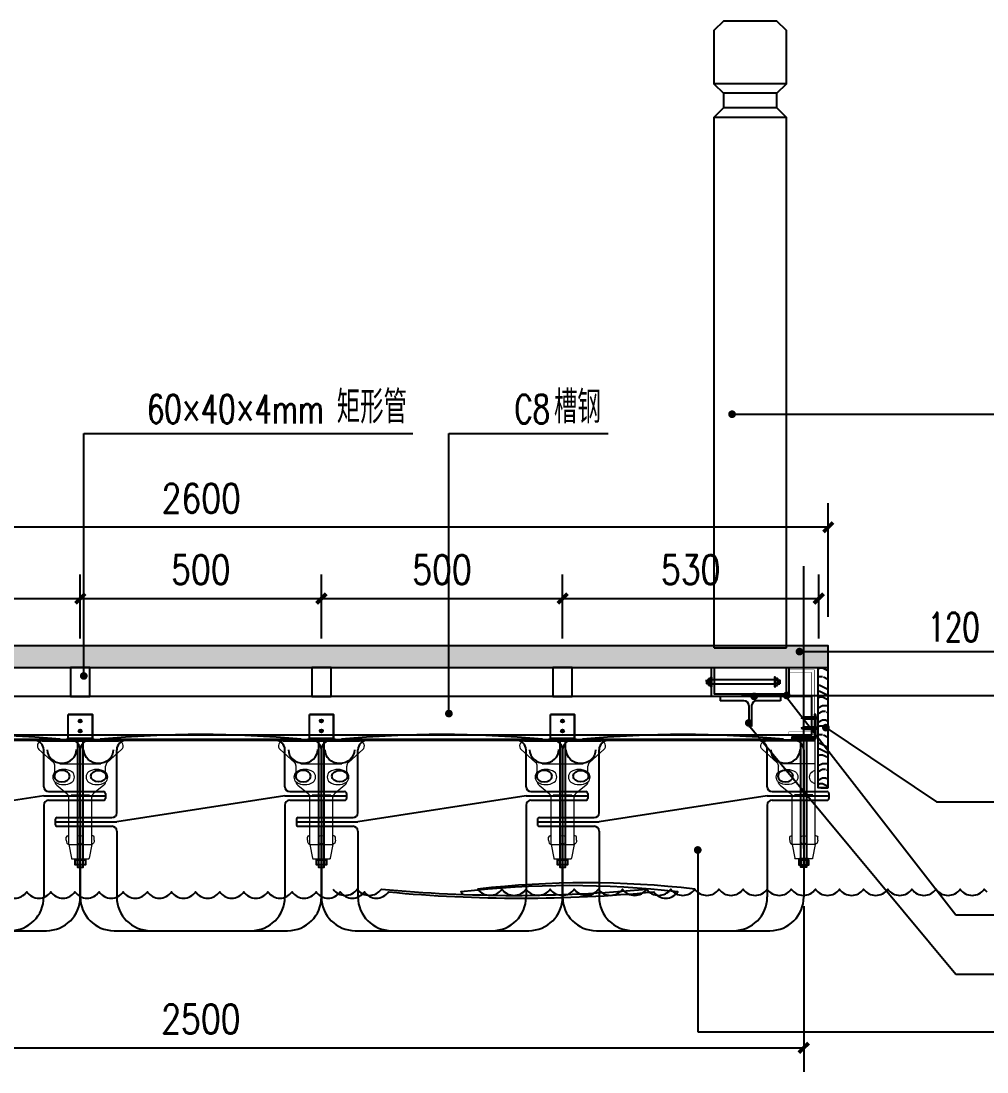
# Model space of a CAD drawing. Header units: millimetres. Extents: x -1822632 to -1305911, y 1206448 to 1536160.
# Drawn here: x -1790110 to -1788108, y 1218084 to 1220264 of the extents above; entities that cross this region are included whole.
import ezdxf

# ---------------------------------------------------------------- set-up
doc = ezdxf.new("R2010")
doc.units = ezdxf.units.MM
doc.header["$LTSCALE"] = 1000
doc.linetypes.add('DASHED', pattern=[19.05, 12.7, -6.35])
doc.layers.get('0').update_dxf_attribs({"linetype": 'CONTINUOUS'})
doc.layers.get('DEFPOINTS').update_dxf_attribs({"linetype": 'CONTINUOUS'})
for name, color, linetype in [('3', 3, 'CONTINUOUS'), ('7', 7, 'CONTINUOUS'), ('DIM_LEAD', 3, 'CONTINUOUS'), ('FT', 252, 'CONTINUOUS'), ('PUB_DIM', 3, 'CONTINUOUS'), ('塑木板', 32, 'CONTINUOUS'), ('木板', 42, 'CONTINUOUS'), ('短销钉', 253, 'CONTINUOUS'), ('螺栓', 146, 'CONTINUOUS'), ('钢架', 90, 'CONTINUOUS')]:
    doc.layers.add(name, color=color, linetype=linetype)
doc.styles.add('_TCH_DIM', font='SIMPLEX.shx', dxfattribs={"width": 0.7, "bigfont": 'GBCBIG.shx'})
doc.styles.add('dim_font', font='SIMPLEX.shx', dxfattribs={"width": 0.8})
doc.dimstyles.new('DIMN20', dxfattribs={"dimscale": 0.2, "dimtxt": 300, "dimasz": 100, "dimexe": 250, "dimexo": 300, "dimgap": 150, "dimtad": 1, "dimdec": 0, "dimzin": 0, "dimdsep": 46, "dimtxsty": 'dim_font', "dimblk": 'ARCHTICK', "dimcen": 0.09, "dimclrd": 1, "dimclre": 1, "dimclrt": 2, "dimazin": 2, "dimtfac": 1, "dimtdec": 0, "dimtix": 1, "dimtmove": 2, "dimatfit": 3, "dimldrblk": 'ARCHTICK', "dimfxl": 1, "dimtolj": 1, "dimtzin": 0, "dimarcsym": 0})

# ---------------------------------------------------------------- blocks, each defined once
blk = doc.blocks.new('短销固定铁件')
at = {"layer": '塑木板', "color": 156}
blk.add_lwpolyline([(-26.5, 47), (-23.5, 47), (-23.5, 0), (23.5, 0), (23.5, -3), (-26.5, -3)], close=True, dxfattribs=at)
at = {"layer": '螺栓', "color": 156}
blk.add_lwpolyline([(-7.5, -3), (-7.5, -270), (4.5, -270), (4.5, -3)], dxfattribs=at)
for points in [[(-12, -255), (9, -255), (9, -265), (-12, -265)], [(-10.5, -253), (7.5, -253), (7.5, -255), (-10.5, -255)], [(-7, -255), (4, -255), (4, -265), (-7, -265)]]:
    blk.add_lwpolyline(points, close=True, dxfattribs=at)
blk = doc.blocks.new('ft')
at = {"layer": 'FT'}
for p, q in [((-230, 395), (230, 395)), ((-208.5, 397), (208.2, 397)), ((-208.5, 397), (-208.5, 395)), ((208.2, 397), (208.2, 395)), ((-250, 234.5), (-250, 375)), ((-174.3, 244.5), (-174.3, 375)), ((174.3, 298.5), (174.3, 375)), ((250, 375), (250, 288.5)), ((184.3, 288.5), (298.1, 288.5)), ((174.3, 279.5), (-174.3, 225.5)), ((174.3, 279.5), (302.1, 279.5)), ((184.3, 270.5), (298.1, 270.5)), ((250, 270.5), (250, 70)), ((174.3, 260.5), (174.3, 70)), ((-302, 225.5), (-174.3, 225.5)), ((-298, 234.5), (-184.3, 234.5)), ((-298, 216.5), (-184.3, 216.5)), ((-250, 70), (-250, 216.5)), ((-174.3, 206.5), (-174.3, 70)), ((-180, 0), (180, 0))]:
    blk.add_line(p, q, dxfattribs=at)
at = {"layer": 'FT', "ltscale": 0.5}
for p, q in [((302.1, 284.5), (302.1, 274.5)), ((-302, 230.5), (-302, 220.5))]:
    blk.add_line(p, q, dxfattribs=at)
at = {"layer": 'FT'}
for centre, radius, start, end in [((-230, 375), 20, 90, 180), ((-0.2, -1768.5), 2175.5, 84.5043, 95.4957), ((-154.3, 375), 20, 90, 180), ((154.3, 375), 20, 0, 90), ((230, 375), 20, 0, 90), ((184.3, 298.5), 10, 180, 270), ((184.3, 260.5), 10, 90, 180), ((298.1, 274.5), 4, 270, 0), ((-184.3, 244.5), 10, 270, 0), ((-298, 220.5), 4, 180, 270), ((-184.3, 206.5), 10, 0, 90), ((-180, 70), 70, 180, 270), ((-104.3, 70), 70, 180, 270), ((104.3, 70), 70, 270, 0), ((180, 70), 70, 270, 0)]:
    blk.add_arc(centre, radius, start, end, dxfattribs=at)
at = {"layer": 'FT', "ltscale": 0.5}
for centre, start, end in [((298.1, 284.5), 0, 90), ((-298, 230.5), 90, 180)]:
    blk.add_arc(centre, 4, start, end, dxfattribs=at)
at = {"layer": 'FT', "extrusion": (0, 0, -1)}
blk.add_ellipse((-212.1, 375), major_axis=(-30.4, 0), ratio=0.921809, start_param=3.141593, end_param=6.283185, dxfattribs=at)
at = {"layer": 'FT'}
blk.add_ellipse((211.9, 375.4), major_axis=(30.4, 0.1), ratio=0.921809, start_param=3.141593, end_param=6.283185, dxfattribs=at)
blk.add_ellipse((-212.1, 320.5), major_axis=(-16, 0), ratio=0.75, dxfattribs=at)
at = {"layer": 'FT', "extrusion": (0, 0, -1)}
blk.add_ellipse((212.1, 320.5), major_axis=(16, 0), ratio=0.75, dxfattribs=at)
blk = doc.blocks.new('半销钉')
at = {"layer": '短销钉', "lineweight": 13}
for p, q in [((0, -218.3), (0, 0)), ((0, -1.8), (101.5, -1.8)), ((0, -3.8), (103, -3.8)), ((109.7, -21.2), (79.8, -48.1)), ((101.5, -3.8), (101.5, -1.8)), ((0, -51.1), (66.5, -51.1)), ((76.5, -68.2), (76.5, -55.6)), ((72.8, -95.4), (51.7, -112.5)), ((4.8, -115.5), (43.2, -115.5)), ((48, -218.3), (48, -120.3)), ((-5, -209.4), (-5, -203.3)), ((-2, -200.3), (0, -200.3)), ((18, -209.3), (18, -204)), ((30, -209.3), (30, -204)), ((50, -200.3), (48, -200.3)), ((53, -209.4), (53, -203.3)), ((0, -218.3), (48, -218.3)), ((0, -218.3), (5.6, -246.3)), ((48, -218.3), (42.4, -246.3)), ((8, -248.3), (40, -248.3))]:
    blk.add_line(p, q, dxfattribs=at)
at = {"layer": '短销钉', "lineweight": 13, "ltscale": 0.1}
for p, q in [((5.6, -246.3), (6, -248.3)), ((6, -248.3), (8, -248.3)), ((40, -248.3), (42, -248.3)), ((42.4, -246.3), (42, -248.3))]:
    blk.add_line(p, q, dxfattribs=at)
at = {"layer": '短销钉', "lineweight": 13}
for centre, radius, start, end in [((24, -1502.4), 1502.6, 87.0435, 90.9152), ((103, -13.8), 10, 311.9991, 90), ((-10.5, -93.8), 31.4, 56.4166, 70.4003), ((58.5, -93.8), 31.3, 57.1287, 123.6019), ((86.5, -55.6), 10, 131.9991, 180), ((-1.5, -78.3), 13.5, 308.3696, 51.9011), ((49.5, -78.3), 13.5, 128.0989, 231.6304), ((67.5, -78.3), 13.5, 309, 53.4343), ((-10.5, -62.7), 31.4, 289.4998, 303.5569), ((58.5, -62.7), 31.4, 236.4385, 303.8665), ((66.5, -87.7), 10, 309, 355.8521), ((58, -120.3), 10, 129, 180), ((-2, -203.3), 3, 90, 180), ((21, -204), 3, 115.3769, 180), ((24, -210.3), 10, 64.6231, 115.3769), ((27, -204), 3, 0, 64.6231), ((50, -203.3), 3, 0, 90), ((8, -245.8), 2.5, 191.3099, 270), ((40, -245.8), 2.5, 270, 348.6901)]:
    blk.add_arc(centre, radius, start, end, dxfattribs=at)
for centre, major_axis, start_param, end_param in [((1, -209.4), (0, -9), 4.712389, 6.115737), ((24, -209.3), (0, 9), 1.570796, 4.712389)]:
    blk.add_ellipse(centre, major_axis=major_axis, ratio=0.666667, start_param=start_param, end_param=end_param, dxfattribs=at)
at = {"layer": '短销钉', "lineweight": 13, "extrusion": (0, 0, -1)}
blk.add_ellipse((47, -209.4), major_axis=(0, -9), ratio=0.666667, start_param=4.712389, end_param=6.115737, dxfattribs=at)
blk = doc.blocks.new('dxd')
at = {"layer": '短销钉', "lineweight": 13}
for p, q in [((-79, 244.5), (79, 244.5)), ((-77.5, 244.5), (-77.5, 246.5)), ((-77.5, 246.5), (77.5, 246.5)), ((77.5, 244.5), (77.5, 246.5)), ((-85.7, 227.1), (-55.8, 200.2)), ((85.7, 227.1), (55.8, 200.2)), ((-42.5, 197.2), (42.5, 197.2)), ((-52.5, 180.1), (-52.5, 192.7)), ((52.5, 180.1), (52.5, 192.7)), ((-48.8, 152.9), (-27.7, 135.8)), ((48.8, 152.9), (27.7, 135.8)), ((-19.2, 132.8), (19.2, 132.8)), ((-24, 30), (-24, 128)), ((24, 30), (24, 128)), ((-29, 38.9), (-29, 45)), ((-26, 48), (-24, 48)), ((-6, 39), (-6, 44.3)), ((6, 39), (6, 44.3)), ((26, 48), (24, 48)), ((29, 38.9), (29, 45)), ((-24, 30), (24, 30)), ((-24, 30), (-18.4, 2)), ((24, 30), (18.4, 2)), ((-16, 0), (16, 0))]:
    blk.add_line(p, q, dxfattribs=at)
at = {"layer": '短销钉', "lineweight": 13, "ltscale": 0.1}
for p, q in [((-18.4, 2), (-18, 0)), ((-18, 0), (-16, 0)), ((16, 0), (18, 0)), ((18.4, 2), (18, 0))]:
    blk.add_line(p, q, dxfattribs=at)
at = {"layer": '短销钉', "lineweight": 13}
for centre, radius, start, end in [((-79, 234.5), 10, 90, 228.0009), ((0, -1254.1), 1502.6, 87.0435, 92.9565), ((79, 234.5), 10, 311.9991, 90), ((-62.5, 192.7), 10, 0, 48.0009), ((62.5, 192.7), 10, 131.9991, 180), ((-43.5, 170), 13.5, 126.5657, 231), ((-34.5, 154.5), 31.4, 56.4166, 122.8531), ((-25.5, 170), 13.5, 308.3696, 51.9011), ((25.5, 170), 13.5, 128.0989, 231.6304), ((34.5, 154.5), 31.3, 57.1287, 123.6019), ((43.5, 170), 13.5, 309, 53.4343), ((-42.5, 160.6), 10, 184.1479, 231), ((-34.5, 185.6), 31.4, 236.1381, 303.5569), ((34.5, 185.6), 31.4, 236.4385, 303.8665), ((42.5, 160.6), 10, 309, 355.8521), ((-34, 128), 10, 0, 51), ((34, 128), 10, 129, 180), ((-26, 45), 3, 90, 180), ((-3, 44.3), 3, 115.3769, 180), ((0, 38), 10, 64.6231, 115.3769), ((3, 44.3), 3, 0, 64.6231), ((26, 45), 3, 0, 90), ((-16, 2.5), 2.5, 191.3099, 270), ((16, 2.5), 2.5, 270, 348.6901)]:
    blk.add_arc(centre, radius, start, end, dxfattribs=at)
for centre, major_axis, start_param, end_param in [((-23, 38.9), (0, -9), 4.712389, 6.115737), ((0, 39), (0, 9), 1.570796, 4.712389)]:
    blk.add_ellipse(centre, major_axis=major_axis, ratio=0.666667, start_param=start_param, end_param=end_param, dxfattribs=at)
at = {"layer": '短销钉', "lineweight": 13, "extrusion": (0, 0, -1)}
blk.add_ellipse((23, 38.9), major_axis=(0, -9), ratio=0.666667, start_param=4.712389, end_param=6.115737, dxfattribs=at)
blk = doc.blocks.new('短销固定件正视面')
at = {"layer": '塑木板', "color": 156}
blk.add_lwpolyline([(2149439.3, 351498.7), (2149442.3, 351498.7), (2149489.3, 351498.7), (2149489.3, 351451.7), (2149489.3, 351448.7), (2149439.3, 351448.7)], close=True, dxfattribs=at)
at = {"layer": '塑木板', "color": 5}
blk.add_lwpolyline([(2149489.3, 351448.7), (2149489.3, 351498.7), (2149439.3, 351498.7)], dxfattribs=at)
at = {"layer": '螺栓', "color": 156}
blk.add_lwpolyline([(2149458.3, 351448.7), (2149458.3, 351181.7), (2149470.3, 351181.7), (2149470.3, 351448.7)], dxfattribs=at)
for points in [[(2149455.3, 351198.7), (2149473.3, 351198.7), (2149473.3, 351196.7), (2149455.3, 351196.7)], [(2149453.8, 351196.7), (2149474.8, 351196.7), (2149474.8, 351186.7), (2149453.8, 351186.7)], [(2149458.8, 351196.7), (2149469.8, 351196.7), (2149469.8, 351186.7), (2149458.8, 351186.7)]]:
    blk.add_lwpolyline(points, close=True, dxfattribs=at)
blk = doc.blocks.new('自攻丝正面')
at = {"layer": '塑木板', "color": 0}
blk.add_lwpolyline([(2150142.5, 351486.6), (2150142.5, 351488.4), (2150141.5, 351488.4), (2150141.5, 351486.6), (2150139.7, 351486.6), (2150139.7, 351485.6), (2150141.5, 351485.6), (2150141.5, 351483.9), (2150142.5, 351483.9), (2150142.5, 351485.6), (2150144.3, 351485.6), (2150144.3, 351486.6)], close=True, dxfattribs=at)
blk.add_circle((2150142, 351486.1), 3.25, dxfattribs=at)
blk = doc.blocks.new('SS410 M5X40')
at = {"color": 5}
for p, q in [((2.5, -1.4), (-2.5, -2.2)), ((2.5, -1.4), (-2.5, -2.2)), ((2.5, -3.4), (-2.5, -4.2)), ((2.5, -3.4), (-2.5, -4.2)), ((2.5, -5.4), (-2.5, -6.2)), ((2.5, -5.4), (-2.5, -6.2)), ((2.5, -7.4), (-2.5, -8.2)), ((2.5, -7.4), (-2.5, -8.2)), ((2.5, -9.4), (-2.5, -10.2)), ((2.5, -9.4), (-2.5, -10.2)), ((2.5, -9.4), (-2.5, -10.2)), ((2.5, -9.4), (-2.5, -10.2)), ((2.5, -11.4), (-2.5, -12.2)), ((2.5, -11.4), (-2.5, -12.2)), ((2.5, -11.4), (-2.5, -12.2)), ((2.5, -11.4), (-2.5, -12.2)), ((2.5, -13.4), (-2.5, -14.2)), ((2.5, -13.4), (-2.5, -14.2)), ((2.5, -16.4), (-2.5, -17.2)), ((2.5, -16.4), (-2.5, -17.2)), ((2.5, -18.4), (-2.5, -19.2)), ((2.5, -18.4), (-2.5, -19.2)), ((2.5, -18.4), (-2.5, -19.2)), ((2.5, -18.4), (-2.5, -19.2)), ((2.5, -20.4), (-2.5, -21.2)), ((2.5, -20.4), (-2.5, -21.2)), ((2.5, -20.4), (-2.5, -21.2)), ((2.5, -20.4), (-2.5, -21.2)), ((-1.9, -22.5), (-1.9, -1)), ((-1.9, -1), (1.8, -1)), ((1.8, -1), (1.8, -22.5)), ((2.5, -22.4), (-2.5, -23.2)), ((2.5, -22.4), (-2.5, -23.2)), ((2.5, -22.4), (-2.5, -23.2)), ((0, -30), (-1.9, -22.5)), ((2, -24.5), (-1.9, -25.1)), ((1.5, -26.6), (-1.4, -27)), ((1, -28.6), (-0.9, -29)), ((1.8, -22.5), (0, -30))]:
    blk.add_line(p, q, dxfattribs=at)
blk.add_lwpolyline([(-3.2, 0), (-2.2, -1), (2.2, -1), (3.2, 0)], close=True, dxfattribs=at)
blk = doc.blocks.new('dassdasa')
at = {"layer": '3'}
for p, q in [((146020.4, 53325.5), (146019.6, 53333.5)), ((146021.3, 53332.7), (146021.9, 53326.2)), ((146023.6, 53325.5), (146022.8, 53333.5)), ((146024.3, 53333.1), (146028.3, 53333.1)), ((146166.9, 53333.1), (146162.9, 53333.1)), ((146167.6, 53325.5), (146168.4, 53333.5)), ((146169.9, 53332.7), (146169.3, 53326.2)), ((146170.8, 53325.5), (146171.6, 53333.5)), ((146024.3, 53325.9), (146028.3, 53325.9)), ((146166.9, 53325.9), (146162.9, 53325.9))]:
    blk.add_line(p, q, dxfattribs=at)
at = {"layer": '3', "linetype": 'DASHED', "ltscale": 0.1}
for p, q in [((146160.8, 53333.5), (146030.4, 53333.5)), ((146030.4, 53325.5), (146160.8, 53325.5))]:
    blk.add_line(p, q, dxfattribs=at)
at = {"layer": '3'}
for points in [[(146023.7, 53334.7, 0.219294), (146024.3, 53333.1, 0.173205), (146024.3, 53325.9, 0.102242), (146023.7, 53324.2)], [(146028.9, 53334.7, -0.219294), (146028.3, 53333.1, -0.173205), (146028.3, 53325.9, -0.102242), (146028.9, 53324.2)], [(146162.3, 53334.7, 0.219294), (146162.9, 53333.1, 0.173205), (146162.9, 53325.9, 0.102242), (146162.3, 53324.2)], [(146167.5, 53334.7, -0.219294), (146166.9, 53333.1, -0.173205), (146166.9, 53325.9, -0.102242), (146167.5, 53324.2)]]:
    blk.add_lwpolyline(points, format="xyb", dxfattribs=at)
at = {"layer": '7'}
for p, q in [((146019.6, 53333.5), (146021.3, 53332.7)), ((146019.6, 53333.5), (146019.6, 53325.8)), ((146021.9, 53326.2), (146020.4, 53325.5)), ((146021.3, 53332.7), (146022.8, 53333.5)), ((146023.6, 53325.5), (146021.9, 53326.2)), ((146022.8, 53333.5), (146023.7, 53333.1)), ((146023.7, 53324.1), (146023.7, 53334.9)), ((146024.4, 53336.7), (146028.2, 53336.7)), ((146166.8, 53336.7), (146163, 53336.7)), ((146167.5, 53324.1), (146167.5, 53334.9)), ((146168.4, 53333.5), (146167.5, 53333.1)), ((146167.6, 53325.5), (146169.3, 53326.2)), ((146169.9, 53332.7), (146168.4, 53333.5)), ((146169.3, 53326.2), (146170.8, 53325.5)), ((146171.6, 53333.5), (146169.9, 53332.7)), ((146171.6, 53333.5), (146171.6, 53325.8)), ((146020.4, 53325.5), (146019.6, 53325.8)), ((146023.7, 53325.5), (146023.6, 53325.5)), ((146028.2, 53322.3), (146024.4, 53322.3)), ((146163, 53322.3), (146166.8, 53322.3)), ((146167.5, 53325.5), (146167.6, 53325.5)), ((146170.8, 53325.5), (146171.6, 53325.8))]:
    blk.add_line(p, q, dxfattribs=at)
for points in [[(146030.4, 53319.5), (146028.9, 53319.5), (146028.9, 53339.5), (146030.4, 53339.5)], [(146160.8, 53319.5), (146162.3, 53319.5), (146162.3, 53339.5), (146160.8, 53339.5)]]:
    blk.add_lwpolyline(points, close=True, dxfattribs=at)
for centre, radius, start, end in [((146025.9, 53335), 2.23, 132.2556, 183.2846), ((146026.1, 53334.8), 2.77, 358.6679, 42.4916), ((146165.1, 53334.8), 2.77, 137.5084, 181.3321), ((146165.3, 53335), 2.23, 356.7154, 47.7444), ((146026.2, 53324), 2.46, 179.1931, 225.2523), ((146026.2, 53324.1), 2.67, 316.6266, 2.214), ((146165, 53324.1), 2.67, 177.786, 223.3734), ((146165, 53324), 2.46, 314.7477, 0.8069)]:
    blk.add_arc(centre, radius, start, end, dxfattribs=at)
blk = doc.blocks.new('_ARCHTICK')
at = {"color": 0, "linetype": 'ByBlock', "const_width": 0.4}
blk.add_lwpolyline([(-0.5, -0.5), (0.5, 0.5)], dxfattribs=at)
blk = doc.blocks.new('*D251')
at = {"layer": 'DEFPOINTS', "color": 0, "transparency": 16777216}
for p in [(-1789987.4, 1219066), (-1790487.4, 1218923), (-1789987.4, 1218923)]:
    blk.add_point(p, dxfattribs=at)
at = {"layer": 'PUB_DIM', "color": 1, "lineweight": -2, "transparency": 16777216}
for p, q in [((-1790487.4, 1218983), (-1790487.4, 1219116)), ((-1789987.4, 1218983), (-1789987.4, 1219116)), ((-1790487.4, 1219066), (-1789987.4, 1219066))]:
    blk.add_line(p, q, dxfattribs=at)
at = {"layer": 'PUB_DIM', "color": 1, "lineweight": -2, "transparency": 16777216, "xscale": 20, "yscale": 20, "zscale": 20, "rotation": 180}
blk.add_blockref('_ARCHTICK', (-1790487.4, 1219066), dxfattribs=at)
at = {"layer": 'PUB_DIM', "color": 1, "lineweight": -2, "transparency": 16777216, "xscale": 20, "yscale": 20, "zscale": 20}
blk.add_blockref('_ARCHTICK', (-1789987.4, 1219066), dxfattribs=at)
at = {"layer": 'PUB_DIM', "color": 2, "transparency": 16777216, "insert": (-1790237.4, 1219126), "char_height": 60, "attachment_point": 5, "style": 'dim_font'}
blk.add_mtext('\\A1;500', dxfattribs=at)
blk = doc.blocks.new('*D252')
at = {"layer": 'DEFPOINTS', "color": 0, "transparency": 16777216}
for p in [(-1789487.4, 1219066), (-1789987.4, 1218923), (-1789487.4, 1218923)]:
    blk.add_point(p, dxfattribs=at)
at = {"layer": 'PUB_DIM', "color": 1, "lineweight": -2, "transparency": 16777216}
for p, q in [((-1789987.4, 1218983), (-1789987.4, 1219116)), ((-1789487.4, 1218983), (-1789487.4, 1219116)), ((-1789987.4, 1219066), (-1789487.4, 1219066))]:
    blk.add_line(p, q, dxfattribs=at)
at = {"layer": 'PUB_DIM', "color": 1, "lineweight": -2, "transparency": 16777216, "xscale": 20, "yscale": 20, "zscale": 20, "rotation": 180}
blk.add_blockref('_ARCHTICK', (-1789987.4, 1219066), dxfattribs=at)
at = {"layer": 'PUB_DIM', "color": 1, "lineweight": -2, "transparency": 16777216, "xscale": 20, "yscale": 20, "zscale": 20}
blk.add_blockref('_ARCHTICK', (-1789487.4, 1219066), dxfattribs=at)
at = {"layer": 'PUB_DIM', "color": 2, "transparency": 16777216, "insert": (-1789737.4, 1219126), "char_height": 60, "attachment_point": 5, "style": 'dim_font'}
blk.add_mtext('\\A1;500', dxfattribs=at)
blk = doc.blocks.new('*D253')
at = {"layer": 'DEFPOINTS', "color": 0, "transparency": 16777216}
for p in [(-1788987.4, 1219066), (-1789487.4, 1218923), (-1788987.4, 1218923)]:
    blk.add_point(p, dxfattribs=at)
at = {"layer": 'PUB_DIM', "color": 1, "lineweight": -2, "transparency": 16777216}
for p, q in [((-1789487.4, 1218983), (-1789487.4, 1219116)), ((-1788987.4, 1218983), (-1788987.4, 1219116)), ((-1789487.4, 1219066), (-1788987.4, 1219066))]:
    blk.add_line(p, q, dxfattribs=at)
at = {"layer": 'PUB_DIM', "color": 1, "lineweight": -2, "transparency": 16777216, "xscale": 20, "yscale": 20, "zscale": 20, "rotation": 180}
blk.add_blockref('_ARCHTICK', (-1789487.4, 1219066), dxfattribs=at)
at = {"layer": 'PUB_DIM', "color": 1, "lineweight": -2, "transparency": 16777216, "xscale": 20, "yscale": 20, "zscale": 20}
blk.add_blockref('_ARCHTICK', (-1788987.4, 1219066), dxfattribs=at)
at = {"layer": 'PUB_DIM', "color": 2, "transparency": 16777216, "insert": (-1789237.4, 1219126), "char_height": 60, "attachment_point": 5, "style": 'dim_font'}
blk.add_mtext('\\A1;500', dxfattribs=at)
blk = doc.blocks.new('*D254')
at = {"layer": 'DEFPOINTS', "color": 0, "transparency": 16777216}
for p in [(-1788456.1, 1219066), (-1788987.4, 1218923), (-1788456.1, 1218923)]:
    blk.add_point(p, dxfattribs=at)
at = {"layer": 'PUB_DIM', "color": 1, "lineweight": -2, "transparency": 16777216}
for p, q in [((-1788987.4, 1218983), (-1788987.4, 1219116)), ((-1788456.1, 1218983), (-1788456.1, 1219116)), ((-1788987.4, 1219066), (-1788456.1, 1219066))]:
    blk.add_line(p, q, dxfattribs=at)
at = {"layer": 'PUB_DIM', "color": 1, "lineweight": -2, "transparency": 16777216, "xscale": 20, "yscale": 20, "zscale": 20, "rotation": 180}
blk.add_blockref('_ARCHTICK', (-1788987.4, 1219066), dxfattribs=at)
at = {"layer": 'PUB_DIM', "color": 1, "lineweight": -2, "transparency": 16777216, "xscale": 20, "yscale": 20, "zscale": 20}
blk.add_blockref('_ARCHTICK', (-1788456.1, 1219066), dxfattribs=at)
at = {"layer": 'PUB_DIM', "color": 2, "transparency": 16777216, "insert": (-1788721.7, 1219126), "char_height": 60, "attachment_point": 5, "style": 'dim_font'}
blk.add_mtext('\\A1;530', dxfattribs=at)
blk = doc.blocks.new('*D256')
at = {"layer": 'DEFPOINTS', "color": 0, "transparency": 16777216}
for p in [(-1790987.4, 1218487.9), (-1788487.4, 1218487.9), (-1788487.4, 1218133.9)]:
    blk.add_point(p, dxfattribs=at)
at = {"layer": 'PUB_DIM', "color": 1, "lineweight": -2, "transparency": 16777216}
for p, q in [((-1790987.4, 1218427.9), (-1790987.4, 1218083.9)), ((-1788487.4, 1218427.9), (-1788487.4, 1218083.9)), ((-1790987.4, 1218133.9), (-1788487.4, 1218133.9))]:
    blk.add_line(p, q, dxfattribs=at)
at = {"layer": 'PUB_DIM', "color": 1, "lineweight": -2, "transparency": 16777216, "xscale": 20, "yscale": 20, "zscale": 20, "rotation": 180}
blk.add_blockref('_ARCHTICK', (-1790987.4, 1218133.9), dxfattribs=at)
at = {"layer": 'PUB_DIM', "color": 1, "lineweight": -2, "transparency": 16777216, "xscale": 20, "yscale": 20, "zscale": 20}
blk.add_blockref('_ARCHTICK', (-1788487.4, 1218133.9), dxfattribs=at)
at = {"layer": 'PUB_DIM', "color": 2, "transparency": 16777216, "insert": (-1789737.4, 1218193.9), "char_height": 60, "attachment_point": 5, "style": 'dim_font'}
blk.add_mtext('\\A1;2500', dxfattribs=at)
blk = doc.blocks.new('*D257')
at = {"layer": 'DEFPOINTS', "color": 0, "transparency": 16777216}
for p in [(-1791036.4, 1219213.9), (-1791036.4, 1218968.2), (-1788436.6, 1218968)]:
    blk.add_point(p, dxfattribs=at)
at = {"layer": 'PUB_DIM', "color": 1, "lineweight": -2, "transparency": 16777216}
for p, q in [((-1791036.4, 1219028.2), (-1791036.4, 1219263.9)), ((-1788436.6, 1219028), (-1788436.6, 1219263.9)), ((-1788436.6, 1219213.9), (-1791036.4, 1219213.9))]:
    blk.add_line(p, q, dxfattribs=at)
at = {"layer": 'PUB_DIM', "color": 1, "lineweight": -2, "transparency": 16777216, "xscale": 20, "yscale": 20, "zscale": 20, "rotation": 180}
blk.add_blockref('_ARCHTICK', (-1791036.4, 1219213.9), dxfattribs=at)
at = {"layer": 'PUB_DIM', "color": 1, "lineweight": -2, "transparency": 16777216, "xscale": 20, "yscale": 20, "zscale": 20}
blk.add_blockref('_ARCHTICK', (-1788436.6, 1219213.9), dxfattribs=at)
at = {"layer": 'PUB_DIM', "color": 2, "transparency": 16777216, "insert": (-1789736.5, 1219273.9), "char_height": 60, "attachment_point": 5, "style": 'dim_font'}
blk.add_mtext('\\A1;2600', dxfattribs=at)
blk = doc.blocks.new('A$C58730724')
at = {"color": 13}
blk.add_lwpolyline([(-75, 0), (-75, 1100), (-55, 1120), (-55, 1150), (-75, 1170), (-75, 1280), (-55, 1300), (55, 1300), (75, 1280), (75, 1170), (55, 1150), (55, 1120), (75, 1100), (75, 0)], dxfattribs=at)
blk = doc.blocks.new('6556')
at = {"color": 13}
for points in [[(231673.5, -4215.8), (231823.5, -4215.8)], [(231693.5, -4235.8), (231803.5, -4235.8)], [(231693.5, -4265.8), (231803.5, -4265.8)], [(231673.5, -4285.8), (231823.5, -4285.8)]]:
    blk.add_lwpolyline(points, dxfattribs=at)
blk.add_blockref('A$C58730724', (231748.5, -5385.8))

msp = doc.modelspace()

# ---------------------------------------------------------------- hatches: boundary and pattern name
at = {"layer": '塑木板'}
h = msp.add_hatch(color=5, dxfattribs=at)
h.dxf.hatch_style = 1
h.paths.add_polyline_path([(-1789990.743, 1218812.118, 1), (-1789984.243, 1218812.118, 1)])
h.paths.add_polyline_path([(-1789985.204, 1218812.618), (-1789985.204, 1218811.618), (-1789986.993, 1218811.618), (-1789986.993, 1218809.829), (-1789987.993, 1218809.829), (-1789987.993, 1218811.618), (-1789989.782, 1218811.618), (-1789989.782, 1218812.618), (-1789987.993, 1218812.618), (-1789987.993, 1218814.407), (-1789986.993, 1218814.407), (-1789986.993, 1218812.618)], flags=16)
h = msp.add_hatch(color=5, dxfattribs=at)
h.dxf.hatch_style = 1
h.paths.add_polyline_path([(-1789490.743, 1218812.118, 1), (-1789484.243, 1218812.118, 1)])
h.paths.add_polyline_path([(-1789485.204, 1218812.618), (-1789485.204, 1218811.618), (-1789486.993, 1218811.618), (-1789486.993, 1218809.829), (-1789487.993, 1218809.829), (-1789487.993, 1218811.618), (-1789489.782, 1218811.618), (-1789489.782, 1218812.618), (-1789487.993, 1218812.618), (-1789487.993, 1218814.407), (-1789486.993, 1218814.407), (-1789486.993, 1218812.618)], flags=16)
h = msp.add_hatch(color=5, dxfattribs=at)
h.dxf.hatch_style = 1
h.paths.add_polyline_path([(-1788990.743, 1218812.118, 1), (-1788984.243, 1218812.118, 1)])
h.paths.add_polyline_path([(-1788985.204, 1218812.618), (-1788985.204, 1218811.618), (-1788986.993, 1218811.618), (-1788986.993, 1218809.829), (-1788987.993, 1218809.829), (-1788987.993, 1218811.618), (-1788989.782, 1218811.618), (-1788989.782, 1218812.618), (-1788987.993, 1218812.618), (-1788987.993, 1218814.407), (-1788986.993, 1218814.407), (-1788986.993, 1218812.618)], flags=16)
h = msp.add_hatch(color=5, dxfattribs=at)
h.dxf.hatch_style = 1
h.paths.add_polyline_path([(-1789985.204, 1218791.796), (-1789986.993, 1218791.796), (-1789986.993, 1218793.586), (-1789987.993, 1218793.586), (-1789987.993, 1218791.796), (-1789989.782, 1218791.796), (-1789989.782, 1218790.796), (-1789987.993, 1218790.796), (-1789987.993, 1218789.007), (-1789986.993, 1218789.007), (-1789986.993, 1218790.796), (-1789985.204, 1218790.796)], flags=16)
h.paths.add_polyline_path([(-1789990.743, 1218791.296, 1), (-1789984.243, 1218791.296, 1)])
h = msp.add_hatch(color=5, dxfattribs=at)
h.dxf.hatch_style = 1
h.paths.add_polyline_path([(-1789485.204, 1218791.796), (-1789486.993, 1218791.796), (-1789486.993, 1218793.586), (-1789487.993, 1218793.586), (-1789487.993, 1218791.796), (-1789489.782, 1218791.796), (-1789489.782, 1218790.796), (-1789487.993, 1218790.796), (-1789487.993, 1218789.007), (-1789486.993, 1218789.007), (-1789486.993, 1218790.796), (-1789485.204, 1218790.796)], flags=16)
h.paths.add_polyline_path([(-1789490.743, 1218791.296, 1), (-1789484.243, 1218791.296, 1)])
h = msp.add_hatch(color=5, dxfattribs=at)
h.dxf.hatch_style = 1
h.paths.add_polyline_path([(-1788985.204, 1218791.796), (-1788986.993, 1218791.796), (-1788986.993, 1218793.586), (-1788987.993, 1218793.586), (-1788987.993, 1218791.796), (-1788989.782, 1218791.796), (-1788989.782, 1218790.796), (-1788987.993, 1218790.796), (-1788987.993, 1218789.007), (-1788986.993, 1218789.007), (-1788986.993, 1218790.796), (-1788985.204, 1218790.796)], flags=16)
h.paths.add_polyline_path([(-1788990.743, 1218791.296, 1), (-1788984.243, 1218791.296, 1)])
at = {"layer": '木板'}
h = msp.add_hatch(dxfattribs=at)
h.set_pattern_fill('木纹01', color=256, scale=30)
h.set_pattern_definition([(0, (-3916226.16, 682171.88), (120, 120), [6, -114]), (0, (-3916310.16, 682183.88), (120, 120), [12, -108]), (0, (-3916232.16, 682189.88), (120, 120), [6, -114]), (0, (-3916304.16, 682201.88), (120, 120), [6, -114]), (0, (-3916232.16, 682207.88), (120, 120), [6, -114]), (0, (-3916298.16, 682213.88), (120, 120), [6, -114]), (0, (-3916232.16, 682219.88), (120, 120), [6, -114]), (0, (-3916298.16, 682231.88), (120, 120), [6, -66, 6, -42]), (0, (-3916298.16, 682243.88), (120, 120), [12, -60, 6, -42]), (0, (-3916304.16, 682261.88), (120, 120), [6, -18, 6, -48, 6, -36]), (0, (-3916310.16, 682273.88), (120, 120), [6, -24, 12, -78]), (0, (-3916232.16, 682279.88), (120, 120), [6, -114]), (0, (-3916310.16, 682285.88), (120, 120), [6, -30, 6, -78]), (45, (-3916322.16, 682171.88), (1e-14, 120), [16.97052, -152.7351074]), (45, (-3916220.16, 682171.88), (1e-14, 120), [33.941124, -135.7645034]), (45, (-3916220.16, 682231.88), (1e-14, 120), [8.4852, -161.2204274]), (45, (-3916322.16, 682243.88), (1e-14, 120), [25.45584, -144.2497874]), (45, (-3916220.16, 682243.88), (1e-14, 120), [42.426408, -127.2792194]), (45, (-3916220.16, 682261.88), (1e-14, 120), [25.45584, -144.2497874]), (315, (-3916244.16, 682273.88), (120, -3e-14), [8.4852, -161.2204274]), (315, (-3916286.16, 682177.88), (120, -3e-14), [16.97052, -152.7351074]), (315, (-3916280.16, 682225.88), (120, -3e-14), [16.97052, -152.7351074]), (315, (-3916244.16, 682201.88), (120, -3e-14), [16.97052, -152.7351074]), (315, (-3916250.16, 682249.88), (120, -3e-14), [16.97052, -152.7351074]), (315, (-3916244.16, 682261.88), (120, -3e-14), [25.45584, -144.2497874]), (315, (-3916274.16, 682189.88), (120, -3e-14), [25.45584, -144.2497874]), (315, (-3916256.16, 682195.88), (120, -3e-14), [25.45584, -144.2497874]), (315, (-3916274.16, 682237.88), (120, -3e-14), [25.45584, -144.2497874]), (315, (-3916262.16, 682243.88), (120, -3e-14), [25.45584, -144.2497874]), (26.5650512, (-3916316.16, 682195.88), (120, 5e-08), [13.416407, -254.9117496]), (26.5650512, (-3916226.16, 682189.88), (120, 5e-08), [53.665632, -214.662525]), (26.5650512, (-3916226.16, 682207.88), (120, 5e-08), [53.665632, -214.662525]), (26.5650512, (-3916226.16, 682219.88), (120, 5e-08), [53.66568, -80.4, 26.8332, -107.4292772]), (26.5650512, (-3916214.16, 682237.88), (120, 5e-08), [13.416407, -254.9117496]), (26.5650512, (-3916322.16, 682279.88), (120, 5e-08), [13.416407, -254.9117496]), (26.5650512, (-3916226.16, 682279.88), (120, 5e-08), [26.832816, -241.495341]), (333.4349488, (-3916256.16, 682171.88), (120, -5e-08), [26.832816, -241.495341]), (333.4349488, (-3916298.16, 682201.88), (120, -5e-08), [26.832816, -241.495341]), (333.4349488, (-3916298.16, 682183.88), (120, -5e-08), [13.416407, -254.911341]), (333.4349488, (-3916292.16, 682213.88), (120, -5e-08), [40.249224, -228.078933]), (333.4349488, (-3916268.16, 682213.88), (120, -5e-08), [26.832816, -241.495341]), (333.4349488, (-3916256.16, 682219.88), (120, -5e-08), [26.832816, -241.495341]), (333.4349488, (-3916292.16, 682231.88), (120, -5e-08), [13.416407, -254.911341]), (333.4349488, (-3916286.16, 682243.88), (120, -5e-08), [13.416407, -254.911341]), (333.4349488, (-3916238.16, 682267.88), (120, -5e-08), [13.416407, -254.911341]), (333.4349488, (-3916244.16, 682225.88), (120, -5e-08), [13.416407, -254.911341]), (333.4349488, (-3916298.16, 682261.88), (120, -5e-08), [40.249224, -228.078933]), (333.4349488, (-3916304.16, 682273.88), (120, -5e-08), [26.832816, -241.495341]), (333.4349488, (-3916238.16, 682237.88), (120, -5e-08), [13.416, -120.744, 13.416, -120.7521572]), (333.4349488, (-3916274.16, 682261.88), (120, -5e-08), [26.832816, -241.495341]), (333.4349488, (-3916268.16, 682273.88), (120, -5e-08), [26.832816, -241.495341]), (333.4349488, (-3916304.16, 682285.88), (120, -5e-08), [26.832816, -241.495341]), (333.4349488, (-3916268.16, 682285.88), (120, -5e-08), [26.832816, -241.495341])])
h.paths.add_polyline_path([(-1791036.409, 1218923.155), (-1788436.571, 1218923.014), (-1788436.571, 1218968.014), (-1791036.409, 1218968.155)])
h = msp.add_hatch(dxfattribs=at)
h.set_pattern_fill('木纹01', color=256, scale=30)
h.set_pattern_definition([(0, (-3916816.26, 682132.02), (120, 120), [6, -114]), (0, (-3916900.26, 682144.02), (120, 120), [12, -108]), (0, (-3916822.26, 682150.02), (120, 120), [6, -114]), (0, (-3916894.26, 682162.02), (120, 120), [6, -114]), (0, (-3916822.26, 682168.02), (120, 120), [6, -114]), (0, (-3916888.26, 682174.02), (120, 120), [6, -114]), (0, (-3916822.26, 682180.02), (120, 120), [6, -114]), (0, (-3916888.26, 682192.02), (120, 120), [6, -66, 6, -42]), (0, (-3916888.26, 682204.02), (120, 120), [12, -60, 6, -42]), (0, (-3916894.26, 682222.02), (120, 120), [6, -18, 6, -48, 6, -36]), (0, (-3916900.26, 682234.02), (120, 120), [6, -24, 12, -78]), (0, (-3916822.26, 682240.02), (120, 120), [6, -114]), (0, (-3916900.26, 682246.02), (120, 120), [6, -30, 6, -78]), (45, (-3916912.26, 682132.02), (1e-14, 120), [16.97052, -152.7351074]), (45, (-3916810.26, 682132.02), (1e-14, 120), [33.941124, -135.7645034]), (45, (-3916810.26, 682192.02), (1e-14, 120), [8.4852, -161.2204274]), (45, (-3916912.26, 682204.02), (1e-14, 120), [25.45584, -144.2497874]), (45, (-3916810.26, 682204.02), (1e-14, 120), [42.426408, -127.2792194]), (45, (-3916810.26, 682222.02), (1e-14, 120), [25.45584, -144.2497874]), (315, (-3916834.26, 682234.02), (120, -3e-14), [8.4852, -161.2204274]), (315, (-3916876.26, 682138.02), (120, -3e-14), [16.97052, -152.7351074]), (315, (-3916870.26, 682186.02), (120, -3e-14), [16.97052, -152.7351074]), (315, (-3916834.26, 682162.02), (120, -3e-14), [16.97052, -152.7351074]), (315, (-3916840.26, 682210.02), (120, -3e-14), [16.97052, -152.7351074]), (315, (-3916834.26, 682222.02), (120, -3e-14), [25.45584, -144.2497874]), (315, (-3916864.26, 682150.02), (120, -3e-14), [25.45584, -144.2497874]), (315, (-3916846.26, 682156.02), (120, -3e-14), [25.45584, -144.2497874]), (315, (-3916864.26, 682198.02), (120, -3e-14), [25.45584, -144.2497874]), (315, (-3916852.26, 682204.02), (120, -3e-14), [25.45584, -144.2497874]), (26.5650512, (-3916906.26, 682156.02), (120, 5e-08), [13.416407, -254.9117496]), (26.5650512, (-3916816.26, 682150.02), (120, 5e-08), [53.665632, -214.662525]), (26.5650512, (-3916816.26, 682168.02), (120, 5e-08), [53.665632, -214.662525]), (26.5650512, (-3916816.26, 682180.02), (120, 5e-08), [53.66568, -80.4, 26.8332, -107.4292772]), (26.5650512, (-3916804.26, 682198.02), (120, 5e-08), [13.416407, -254.9117496]), (26.5650512, (-3916912.26, 682240.02), (120, 5e-08), [13.416407, -254.9117496]), (26.5650512, (-3916816.26, 682240.02), (120, 5e-08), [26.832816, -241.495341]), (333.4349488, (-3916846.26, 682132.02), (120, -5e-08), [26.832816, -241.495341]), (333.4349488, (-3916888.26, 682162.02), (120, -5e-08), [26.832816, -241.495341]), (333.4349488, (-3916888.26, 682144.02), (120, -5e-08), [13.416407, -254.911341]), (333.4349488, (-3916882.26, 682174.02), (120, -5e-08), [40.249224, -228.078933]), (333.4349488, (-3916858.26, 682174.02), (120, -5e-08), [26.832816, -241.495341]), (333.4349488, (-3916846.26, 682180.02), (120, -5e-08), [26.832816, -241.495341]), (333.4349488, (-3916882.26, 682192.02), (120, -5e-08), [13.416407, -254.911341]), (333.4349488, (-3916876.26, 682204.02), (120, -5e-08), [13.416407, -254.911341]), (333.4349488, (-3916828.26, 682228.02), (120, -5e-08), [13.416407, -254.911341]), (333.4349488, (-3916834.26, 682186.02), (120, -5e-08), [13.416407, -254.911341]), (333.4349488, (-3916888.26, 682222.02), (120, -5e-08), [40.249224, -228.078933]), (333.4349488, (-3916894.26, 682234.02), (120, -5e-08), [26.832816, -241.495341]), (333.4349488, (-3916828.26, 682198.02), (120, -5e-08), [13.416, -120.744, 13.416, -120.7521572]), (333.4349488, (-3916864.26, 682222.02), (120, -5e-08), [26.832816, -241.495341]), (333.4349488, (-3916858.26, 682234.02), (120, -5e-08), [26.832816, -241.495341]), (333.4349488, (-3916894.26, 682246.02), (120, -5e-08), [26.832816, -241.495341]), (333.4349488, (-3916858.26, 682246.02), (120, -5e-08), [26.832816, -241.495341])])
h.paths.add_polyline_path([(-1788457.409, 1218923.155), (-1788437.409, 1218923.155), (-1788437.409, 1218673.155), (-1788457.409, 1218673.155)])

# ---------------------------------------------------------------- linework, layer by layer
at = {"color": 5, "ltscale": 0.5}
msp.add_lwpolyline([(-1788518.409, 1218923.014), (-1788518.409, 1218863.014), (-1788678.409, 1218863.014), (-1788678.409, 1218923.014), (-1788673.409, 1218923.014), (-1788673.409, 1218868.014), (-1788523.409, 1218868.014), (-1788523.409, 1218923.014)], close=True, dxfattribs=at)
at = {"color": 4}
for points in [[(-1790148.349, 1218457.458, 0.52056705), (-1790098.349, 1218457.458, 0.52056705), (-1790048.349, 1218457.458, 0.52056705), (-1789998.349, 1218457.458, 0.52056705), (-1789948.349, 1218457.458, 0.52056705), (-1789898.349, 1218457.458, 0.52056705), (-1789848.349, 1218457.458, 0.52056705), (-1789798.349, 1218457.458, 0.52056705), (-1789748.349, 1218457.458, 0.52056705), (-1789698.349, 1218457.458, 0.52056705), (-1789648.349, 1218457.458, 0.52056705), (-1789598.349, 1218457.458, 0.52056705), (-1789548.349, 1218457.458, 0.52056705), (-1789498.349, 1218457.458, 0.52056705), (-1789448.349, 1218457.458, 0.52056705), (-1789398.349, 1218457.458, 0.52056705), (-1789348.349, 1218457.458, 0.04732428), (-1788798.349, 1218457.458, 0.52056705), (-1788748.349, 1218457.458, 0.05784078), (-1789198.349, 1218457.458, 0.06469368), (-1789193.046, 1218451.65, 0.06469368)], [(-1789463.153, 1218463.265, 0.52056705), (-1789413.153, 1218463.265, 0.52056705), (-1789363.153, 1218463.265, 0.04732428), (-1788813.153, 1218463.265, 0.52056705), (-1788763.153, 1218463.265, 0.52056705), (-1788713.153, 1218463.265, 0.05784078), (-1789163.153, 1218463.265, 0.52056705), (-1789113.153, 1218463.265, 0.52056705), (-1789063.153, 1218463.265, 0.52056705), (-1789013.153, 1218463.265, 0.52056705), (-1788963.153, 1218463.265, 0.52056705), (-1788913.153, 1218463.265, 0.52056705), (-1788863.153, 1218463.265, 0.52056705), (-1788813.153, 1218463.265, 0.52056705), (-1788763.153, 1218463.265, 0.52056705), (-1788713.153, 1218463.265, 0.52056705), (-1788663.153, 1218463.265, 0.52056705), (-1788613.153, 1218463.265, 0.52056705), (-1788563.153, 1218463.265, 0.52056705), (-1788513.153, 1218463.265, 0.52056705), (-1788463.153, 1218463.265, 0.52056705), (-1788413.153, 1218463.265, 0.52056705), (-1788363.153, 1218463.265, 0.52056705), (-1788313.153, 1218463.265, 0.52056705), (-1788263.153, 1218463.265, 0.52056705), (-1788213.153, 1218463.265, 0.52056705), (-1788163.153, 1218463.265, 0.52056705), (-1788113.153, 1218463.265, 0.06469368), (-1788107.849, 1218457.458, 0.06469368)]]:
    msp.add_lwpolyline(points, format="xyb", dxfattribs=at)
at = {"layer": 'DIM_LEAD', "color": 1}
for p, q in [((-1788635.956, 1219448.378), (-1788128.456, 1219448.378)), ((-1788172.153, 1219448.378), (-1787364.949, 1219448.378)), ((-1789980.153, 1218905.372), (-1789980.153, 1219408.372)), ((-1789980.153, 1219408.372), (-1789297.653, 1219408.372)), ((-1789223.153, 1218827.372), (-1789223.153, 1219408.372)), ((-1789223.153, 1219408.372), (-1788892.653, 1219408.372)), ((-1788496.162, 1218955.878), (-1788172.153, 1218955.878)), ((-1788172.153, 1218955.878), (-1787184.653, 1218955.878)), ((-1788616.653, 1218864.878), (-1788172.153, 1218864.878)), ((-1788522.766, 1218860.878), (-1788172.153, 1218410.192)), ((-1788172.153, 1218864.878), (-1787184.653, 1218864.878)), ((-1788605.409, 1218807.872), (-1788172.153, 1218286.872)), ((-1788441.409, 1218798.155), (-1788212.207, 1218644.066)), ((-1788212.207, 1218644.066), (-1787224.707, 1218644.066)), ((-1788707.153, 1218544.372), (-1788707.153, 1218166.872)), ((-1788172.153, 1218410.192), (-1787184.653, 1218410.192)), ((-1788172.153, 1218286.872), (-1787184.653, 1218286.872)), ((-1788707.153, 1218166.872), (-1787186.653, 1218166.872))]:
    msp.add_line(p, q, dxfattribs=at)
at = {"layer": 'DIM_LEAD', "color": 1, "const_width": 8}
for points in [[(-1788639.956, 1219448.378, 1), (-1788631.956, 1219448.378, 1)], [(-1788500.162, 1218955.878, 1), (-1788492.162, 1218955.878, 1)], [(-1789980.153, 1218901.372, 1), (-1789980.153, 1218909.372, 1)], [(-1788593.685, 1218865.001, 1), (-1788586.742, 1218861.026, 1)], [(-1788526.714, 1218864.878, 1), (-1788518.714, 1218864.878, 1)], [(-1789223.153, 1218823.372, 1), (-1789223.153, 1218831.372, 1)], [(-1788604.767, 1218810.045, 1), (-1788598.05, 1218805.7, 1)], [(-1788445.409, 1218798.155, 1), (-1788437.409, 1218798.155, 1)], [(-1788707.153, 1218548.372, 1), (-1788707.153, 1218540.372, 1)]]:
    msp.add_lwpolyline(points, format="xyb", close=True, dxfattribs=at)
at = {"layer": 'PUB_DIM'}
msp.add_line((-1788487.409, 1218547.264), (-1788487.409, 1219132.872), dxfattribs=at)
at = {"layer": '木板'}
msp.add_line((-1788452.063, 1218673.155), (-1788437.409, 1218673.155), dxfattribs=at)
for points in [[(-1791036.409, 1218923.155), (-1788436.571, 1218923.014), (-1788436.571, 1218968.014), (-1791036.409, 1218968.155)], [(-1788457.409, 1218923.155), (-1788437.409, 1218923.155), (-1788437.409, 1218673.155), (-1788457.409, 1218673.155)]]:
    msp.add_lwpolyline(points, close=True, dxfattribs=at)
at = {"layer": '钢架'}
for p, q in [((-1788673.409, 1218964.014), (-1788523.409, 1218964.014)), ((-1788535.909, 1218863.014), (-1788660.909, 1218863.014)), ((-1788660.909, 1218863.014), (-1788660.909, 1218854.014)), ((-1788611.409, 1218854.014), (-1788660.909, 1218854.014)), ((-1788535.909, 1218854.014), (-1788585.409, 1218854.014)), ((-1788535.909, 1218863.014), (-1788535.909, 1218854.014)), ((-1788601.409, 1218844.014), (-1788601.409, 1218800.514)), ((-1788595.409, 1218844.014), (-1788595.409, 1218800.514)), ((-1788601.409, 1218800.514), (-1788595.409, 1218800.514))]:
    msp.add_line(p, q, dxfattribs=at)
for points in [[(-1790007.409, 1218863.014), (-1789967.409, 1218863.014), (-1789967.409, 1218923.014), (-1790007.409, 1218923.014)], [(-1789507.409, 1218863.014), (-1789467.409, 1218863.014), (-1789467.409, 1218923.014), (-1789507.409, 1218923.014)], [(-1789007.409, 1218863.014), (-1788967.409, 1218863.014), (-1788967.409, 1218923.014), (-1789007.409, 1218923.014)], [(-1789007.409, 1218863.014), (-1788967.409, 1218863.014), (-1788967.409, 1218923.014), (-1789007.409, 1218923.014)], [(-1791003.909, 1218783.014), (-1788470.909, 1218783.014), (-1788470.909, 1218863.014), (-1791003.909, 1218863.014)]]:
    msp.add_lwpolyline(points, close=True, dxfattribs=at)
at = {"layer": '钢架', "const_width": 1}
msp.add_lwpolyline([(-1788465.409, 1218798.014), (-1788465.409, 1218918.014), (-1788518.409, 1218918.014), (-1788518.409, 1218912.514), (-1788470.909, 1218912.514), (-1788470.909, 1218789.514), (-1788518.409, 1218789.514), (-1788518.409, 1218784.014), (-1788465.409, 1218784.014)], dxfattribs=at)
at = {"layer": '钢架'}
for centre, start, end in [((-1788611.409, 1218844.014), 0, 90), ((-1788585.409, 1218844.014), 90, 180)]:
    msp.add_arc(centre, 10, start, end, dxfattribs=at)

# ---------------------------------------------------------------- block references
at = {"xscale": -1}
msp.add_blockref('6556', (-1556849.97, 1224349.842), dxfattribs=at)
msp.add_blockref('dassdasa', (-1934708.812, 1165563.542))
at = {"xscale": -1, "rotation": 270}
for p in [(-1788462.409, 1218818.372), (-1788462.409, 1218797.081)]:
    msp.add_blockref('SS410 M5X40', p, dxfattribs=at)
at = {"layer": 'FT'}
for p in [(-1790237.409, 1218377.014), (-1789737.409, 1218377.014), (-1789237.409, 1218377.014), (-1788737.409, 1218377.014)]:
    msp.add_blockref('ft', p, dxfattribs=at)
at = {"layer": '塑木板', "color": 0}
for p in [(-3939451.678, 867326.973), (-3938951.678, 867326.973), (-3938451.678, 867326.973)]:
    msp.add_blockref('短销固定件正视面', p, dxfattribs=at)
at = {"layer": '塑木板', "color": 0, "xscale": -1}
for name, p in [('短销固定铁件', (-1788488.909, 1218778.705)), ('半销钉', (-1788463.409, 1218774.014))]:
    msp.add_blockref(name, p, dxfattribs=at)
at = {"layer": '塑木板', "color": 7}
for p in [(-3940129.509, 867325.973), (-3939629.509, 867325.973), (-3939129.509, 867325.973), (-3940129.509, 867305.152), (-3939629.509, 867305.152), (-3939129.509, 867305.152)]:
    msp.add_blockref('自攻丝正面', p, dxfattribs=at)
at = {"layer": '短销钉'}
for p in [(-1789987.409, 1218525.705), (-1789487.409, 1218525.705), (-1788987.409, 1218525.705)]:
    msp.add_blockref('dxd', p, dxfattribs=at)

# ---------------------------------------------------------------- texts
at = {"layer": 'DIM_LEAD', "color": 2, "style": '_TCH_DIM'}
for s, p in [('矩形管', (-1789455.674, 1219429.372)), ('槽钢', (-1789005.248, 1219429.372))]:
    msp.add_text(s, height=67.5177, dxfattribs=at).set_placement(p)
at = {"layer": 'DIM_LEAD', "color": 2, "style": '_TCH_DIM', "width": 0.705882}
for s, p in [('60×40×4mm', (-1789848.975, 1219429.372)), ('C8', (-1789087.248, 1219429.372)), ('120', (-1788230.734, 1218976.878))]:
    msp.add_text(s, height=59.5, dxfattribs=at).set_placement(p)

# ---------------------------------------------------------------- dimensions: what is measured, and where the dimension line sits
at = {"layer": 'PUB_DIM'}
dim = msp.add_linear_dim(base=(-1791036.409, 1219213.872), p1=(-1788436.571, 1218968.014), p2=(-1791036.409, 1218968.155), dimstyle='DIMN20', dxfattribs=at)
dim.commit()
dim.dimension.update_dxf_attribs({"geometry": '*D257', "text_midpoint": (-1789736.49, 1219273.872)})
for p1, p2, distance, picture, middle in [((-1790487.409, 1218923.014), (-1789987.409, 1218923.014), 143.028, '*D251', (-1790237.409, 1219126.042)), ((-1789987.409, 1218923.014), (-1789487.409, 1218923.014), 143.028, '*D252', (-1789737.409, 1219126.042)), ((-1789487.409, 1218923.014), (-1788987.409, 1218923.014), 143.028, '*D253', (-1789237.409, 1219126.042)), ((-1790987.409, 1218487.872), (-1788487.409, 1218487.872), -354, '*D256', (-1789737.409, 1218193.872))]:
    dim = msp.add_aligned_dim(p1=p1, p2=p2, distance=distance, dimstyle='DIMN20', dxfattribs=at)
    dim.commit()
    dim.dimension.update_dxf_attribs({"geometry": picture, "text_midpoint": middle})
dim = msp.add_aligned_dim(p1=(-1788987.409, 1218923.014), p2=(-1788456.063, 1218923.014), distance=143.028, text='530', dimstyle='DIMN20', dxfattribs=at)
dim.commit()
dim.dimension.update_dxf_attribs({"geometry": '*D254', "text_midpoint": (-1788721.736, 1219126.042)})

doc.saveas('drawing.dxf')
